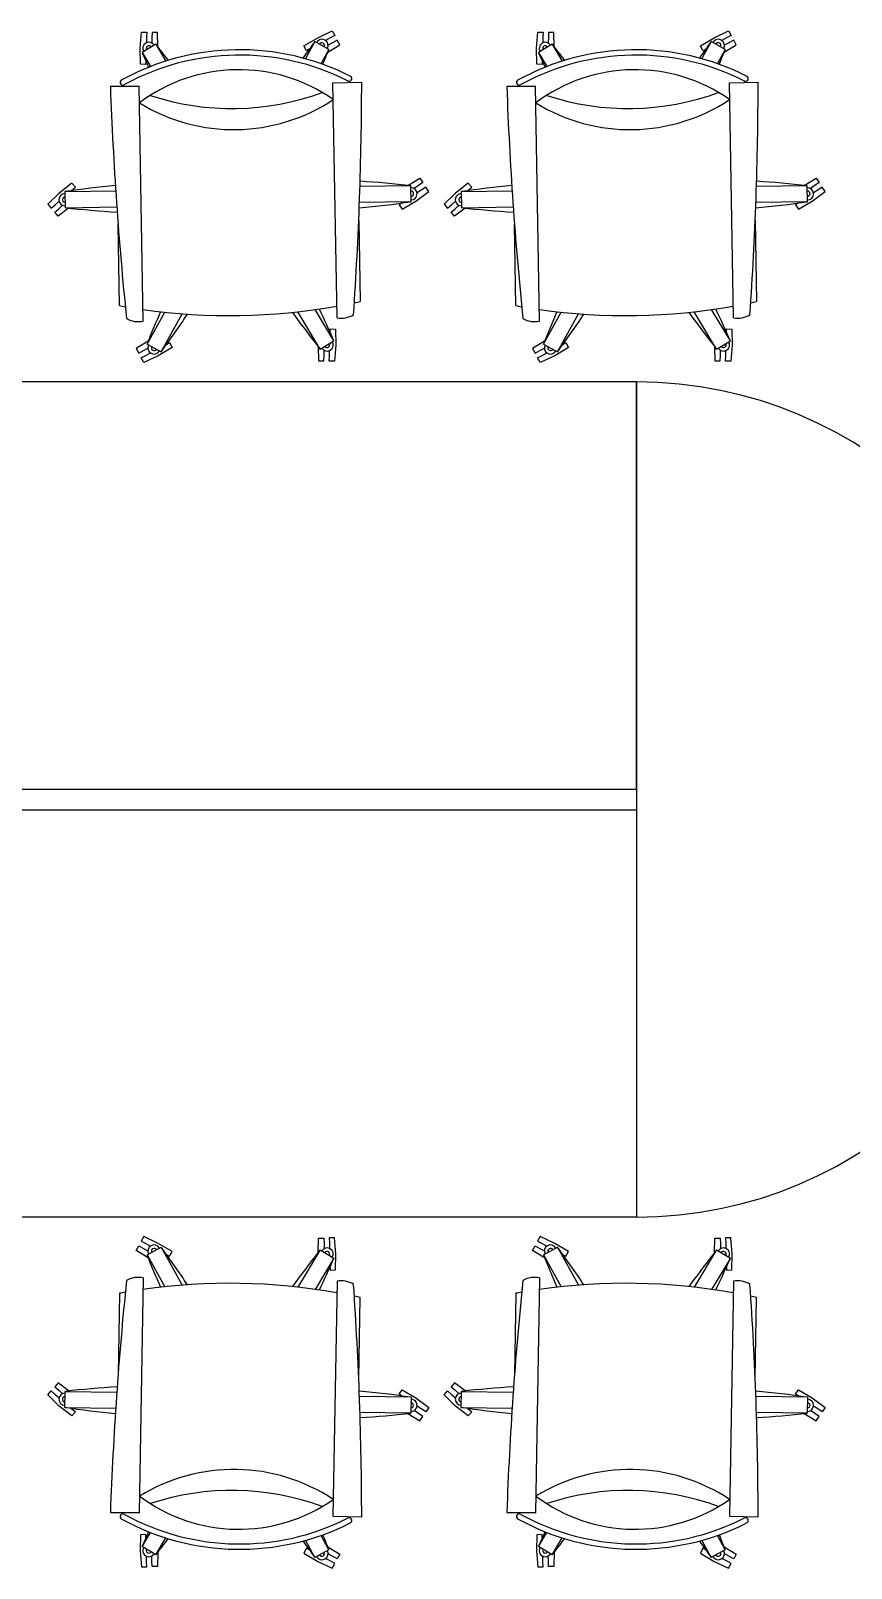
# Model space of a CAD drawing. Header units: millimetres. Extents: x 10079 to 35171, y 5151 to 19853.
# Drawn here: x 28646 to 30257, y 5381 to 8400 of the extents above; entities that cross this region are included whole.
import ezdxf

# ---------------------------------------------------------------- set-up
doc = ezdxf.new("R2010")
doc.units = ezdxf.units.MM

msp = doc.modelspace()

# ---------------------------------------------------------------- linework, layer by layer
at = {"color": 18, "linetype": 'ByBlock', "lineweight": -2, "true_color": 0x000000}
for p, q in [((28860.9, 8365.6), (28863.3, 8397.1)), ((28863.3, 8397.1), (28873.8, 8396.8)), ((28873.8, 8396.8), (28873.5, 8386.3)), ((28884.3, 8396.5), (28884, 8386)), ((28894.8, 8396.2), (28884.3, 8396.5)), ((28895.4, 8368.5), (28894.8, 8396.2)), ((29209.5, 8386.2), (29237.9, 8399.8)), ((29237.9, 8399.8), (29242.9, 8390.5)), ((29639.1, 8365.6), (29641.6, 8397.1)), ((29641.6, 8397.1), (29652.1, 8396.8)), ((29652.1, 8396.8), (29651.8, 8386.3)), ((29662.6, 8396.5), (29662.3, 8386)), ((29673.1, 8396.2), (29662.6, 8396.5)), ((29673.7, 8368.5), (29673.1, 8396.2)), ((29987.7, 8386.2), (30016.2, 8399.8)), ((30016.2, 8399.8), (30021.2, 8390.5)), ((28861.5, 8334.1), (28860.9, 8365.6)), ((28891.7, 8373.2), (28864.7, 8357)), ((28873.5, 8386.3), (28873.2, 8376.1)), ((28884, 8386), (28883.7, 8375.8)), ((28891.7, 8373.2), (28911.5, 8340.3)), ((29182.5, 8369.9), (29209.5, 8386.2)), ((29187.5, 8360.6), (29182.5, 8369.9)), ((29203.9, 8378.6), (29185.3, 8345)), ((29192.9, 8363.5), (29187.5, 8360.6)), ((29231.5, 8363.3), (29203.9, 8378.6)), ((29231.5, 8363.3), (29216, 8335.3)), ((29233.7, 8385.6), (29224.8, 8380.7)), ((29229.3, 8357.7), (29252.9, 8372.1)), ((29238.7, 8376.3), (29229.8, 8371.5)), ((29242.9, 8390.5), (29233.7, 8385.6)), ((29247.9, 8381.3), (29238.7, 8376.3)), ((29252.9, 8372.1), (29247.9, 8381.3)), ((29639.8, 8334.1), (29639.1, 8365.6)), ((29669.9, 8373.2), (29642.9, 8357)), ((29651.8, 8386.3), (29651.5, 8376.1)), ((29662.3, 8386), (29662, 8375.8)), ((29669.9, 8373.2), (29689.7, 8340.3)), ((29960.8, 8369.9), (29987.7, 8386.2)), ((29965.8, 8360.6), (29960.8, 8369.9)), ((29982.2, 8378.6), (29963.5, 8345)), ((29971.2, 8363.5), (29965.8, 8360.6)), ((30009.7, 8363.3), (29982.2, 8378.6)), ((30009.7, 8363.3), (29994.2, 8335.3)), ((30012, 8385.6), (30003, 8380.7)), ((30007.5, 8357.7), (30031.2, 8372.1)), ((30016.9, 8376.3), (30008, 8371.5)), ((30021.2, 8390.5), (30012, 8385.6)), ((30026.2, 8381.3), (30016.9, 8376.3)), ((30031.2, 8372.1), (30026.2, 8381.3)), ((28872, 8333.8), (28861.5, 8334.1)), ((28864.7, 8357), (28881.2, 8329.6)), ((28872.2, 8340), (28872, 8333.8)), ((29650.3, 8333.8), (29639.8, 8334.1)), ((29642.9, 8357), (29659.4, 8329.6)), ((29650.5, 8340), (29650.3, 8333.8)), ((28858.9, 8291.2), (28802.5, 8290.2)), ((28802.5, 8290.2), (28858.9, 8291.2)), ((28866.9, 7829.8), (28858.9, 8291.2)), ((29239.5, 8297.7), (29295.9, 8298.7)), ((29247.4, 7836.3), (29239.5, 8297.7)), ((29637.2, 8291.2), (29580.8, 8290.2)), ((29580.8, 8290.2), (29637.2, 8291.2)), ((29645.1, 7829.8), (29637.2, 8291.2)), ((30017.7, 8297.7), (30074.2, 8298.7)), ((30025.7, 7836.3), (30017.7, 8297.7)), ((28726.8, 8100.7), (28702.1, 8081.2)), ((28725.8, 8085.9), (28733.7, 8092.8)), ((28733.7, 8092.8), (28726.8, 8100.7)), ((29392.3, 8095.6), (29292.5, 8093.9)), ((29386.3, 8096.2), (29410, 8110.4)), ((29392.8, 8064.1), (29392.3, 8095.6)), ((29407.1, 8095.8), (29398.7, 8090.2)), ((29415.9, 8101.6), (29407.1, 8095.8)), ((29410, 8110.4), (29415.9, 8101.6)), ((29421.7, 8092.9), (29412.9, 8087.1)), ((29427.5, 8084.1), (29421.7, 8092.9)), ((29505.1, 8100.7), (29480.3, 8081.2)), ((29504.1, 8085.9), (29512, 8092.8)), ((29512, 8092.8), (29505.1, 8100.7)), ((30170.5, 8095.6), (30070.8, 8093.9)), ((30164.6, 8096.2), (30188.3, 8110.4)), ((30171.1, 8064.1), (30170.5, 8095.6)), ((30185.4, 8095.8), (30176.9, 8090.2)), ((30194.1, 8101.6), (30185.4, 8095.8)), ((30188.3, 8110.4), (30194.1, 8101.6)), ((30199.9, 8092.9), (30191.2, 8087.1)), ((30205.7, 8084.1), (30199.9, 8092.9)), ((28702.1, 8081.2), (28679.4, 8059.3)), ((28694.2, 8058.3), (28701.8, 8065)), ((28713.2, 8083.9), (28812.9, 8085.6)), ((28713.2, 8083.9), (28713.7, 8052.4)), ((28725.6, 8085.7), (28725.8, 8085.9)), ((29392.8, 8064.1), (29291.4, 8062.3)), ((29374.3, 8061.4), (29369.2, 8058)), ((29375, 8049.3), (29402.1, 8065.4)), ((29402.1, 8065.4), (29427.5, 8084.1)), ((29412.9, 8087.1), (29404.5, 8081.5)), ((29480.3, 8081.2), (29457.6, 8059.3)), ((29472.4, 8058.3), (29480.1, 8065)), ((29491.4, 8083.9), (29591.2, 8085.6)), ((29491.4, 8083.9), (29492, 8052.4)), ((29503.8, 8085.7), (29504.1, 8085.9)), ((30171.1, 8064.1), (30069.7, 8062.3)), ((30152.6, 8061.4), (30147.5, 8058)), ((30153.3, 8049.3), (30180.4, 8065.4)), ((30180.4, 8065.4), (30205.7, 8084.1)), ((30191.2, 8087.1), (30182.7, 8081.5)), ((28679.4, 8059.3), (28686.3, 8051.4)), ((28686.3, 8051.4), (28694.2, 8058.3)), ((28693.2, 8043.5), (28701.1, 8050.4)), ((28700.1, 8035.6), (28693.2, 8043.5)), ((28720.5, 8051.7), (28700.1, 8035.6)), ((28701.1, 8050.4), (28708.7, 8057.1)), ((28713.7, 8052.4), (28815.1, 8054.2)), ((29369.2, 8058), (29375, 8049.3)), ((29457.6, 8059.3), (29464.5, 8051.4)), ((29464.5, 8051.4), (29472.4, 8058.3)), ((29471.4, 8043.5), (29479.3, 8050.4)), ((29478.3, 8035.6), (29471.4, 8043.5)), ((29498.7, 8051.7), (29478.3, 8035.6)), ((29479.3, 8050.4), (29487, 8057.1)), ((29492, 8052.4), (29593.3, 8054.2)), ((30147.5, 8058), (30153.3, 8049.3)), ((28820.4, 7860), (28817.6, 8019.2)), ((29290.1, 8027.3), (29292.8, 7868.1)), ((29598.6, 7860), (29595.9, 8019.2)), ((30068.3, 8027.3), (30071.1, 7868.1)), ((29241.3, 7791), (29204.6, 7852.2)), ((30019.6, 7791), (29982.8, 7852.2)), ((28874.5, 7784.7), (28909.1, 7847.1)), ((28902, 7769.4), (28943.4, 7844)), ((29214.3, 7774.8), (29170.4, 7847.8)), ((29652.8, 7784.7), (29687.4, 7847.1)), ((29680.3, 7769.4), (29721.7, 7844)), ((29992.6, 7774.8), (29948.7, 7847.8)), ((28876.7, 7790.3), (28853.1, 7775.9)), ((29214.3, 7774.8), (29241.3, 7791)), ((29233.8, 7808), (29234, 7814.2)), ((29234, 7814.2), (29244.4, 7813.9)), ((29244.4, 7813.9), (29245.1, 7782.4)), ((29655, 7790.3), (29631.3, 7775.9)), ((29992.6, 7774.8), (30019.6, 7791)), ((30012, 7808), (30012.2, 7814.2)), ((30012.2, 7814.2), (30022.7, 7813.9)), ((30022.7, 7813.9), (30023.4, 7782.4)), ((28853.1, 7775.9), (28858.1, 7766.7)), ((28858.1, 7766.7), (28867.3, 7771.7)), ((28863, 7757.5), (28872.3, 7762.4)), ((28867.3, 7771.7), (28876.2, 7776.5)), ((28896.5, 7761.8), (28868, 7748.2)), ((28872.3, 7762.4), (28881.2, 7767.3)), ((28874.5, 7784.7), (28902, 7769.4)), ((28923.5, 7778.1), (28896.5, 7761.8)), ((28913, 7784.5), (28918.5, 7787.4)), ((28918.5, 7787.4), (28923.5, 7778.1)), ((29210.6, 7779.5), (29211.2, 7751.8)), ((29221.7, 7751.5), (29222, 7762)), ((29222, 7762), (29222.2, 7772.2)), ((29232.2, 7751.2), (29232.5, 7761.7)), ((29232.5, 7761.7), (29232.7, 7771.9)), ((29245.1, 7782.4), (29242.7, 7750.9)), ((29631.3, 7775.9), (29636.3, 7766.7)), ((29636.3, 7766.7), (29645.6, 7771.7)), ((29641.3, 7757.5), (29650.5, 7762.4)), ((29645.6, 7771.7), (29654.5, 7776.5)), ((29674.8, 7761.8), (29646.3, 7748.2)), ((29650.5, 7762.4), (29659.5, 7767.3)), ((29652.8, 7784.7), (29680.3, 7769.4)), ((29701.7, 7778.1), (29674.8, 7761.8)), ((29691.3, 7784.5), (29696.7, 7787.4)), ((29696.7, 7787.4), (29701.7, 7778.1)), ((29988.8, 7779.5), (29989.4, 7751.8)), ((29999.9, 7751.5), (30000.2, 7762)), ((30000.2, 7762), (30000.5, 7772.2)), ((30010.4, 7751.2), (30010.7, 7761.7)), ((30010.7, 7761.7), (30011, 7771.9)), ((30023.4, 7782.4), (30020.9, 7750.9)), ((28868, 7748.2), (28863, 7757.5)), ((29211.2, 7751.8), (29221.7, 7751.5)), ((29242.7, 7750.9), (29232.2, 7751.2)), ((29646.3, 7748.2), (29641.3, 7757.5)), ((29989.4, 7751.8), (29999.9, 7751.5)), ((30020.9, 7750.9), (30010.4, 7751.2)), ((28853.1, 6004.8), (28858.1, 6014.1)), ((28858.1, 6014.1), (28867.3, 6009.1)), ((28868, 6032.5), (28863, 6023.3)), ((28863, 6023.3), (28872.3, 6018.3)), ((28867.3, 6009.1), (28876.2, 6004.3)), ((28896.5, 6018.9), (28868, 6032.5)), ((28872.3, 6018.3), (28881.2, 6013.5)), ((28874.5, 5996.1), (28902, 6011.4)), ((28923.5, 6002.6), (28896.5, 6018.9)), ((28902, 6011.4), (28943.4, 5936.8)), ((29210.6, 6001.3), (29211.2, 6028.9)), ((29211.2, 6028.9), (29221.7, 6029.2)), ((29221.7, 6029.2), (29222, 6018.7)), ((29222, 6018.7), (29222.2, 6008.6)), ((29242.7, 6029.8), (29232.2, 6029.5)), ((29232.2, 6029.5), (29232.5, 6019)), ((29232.5, 6019), (29232.7, 6008.9)), ((29245.1, 5998.4), (29242.7, 6029.8)), ((29631.3, 6004.8), (29636.3, 6014.1)), ((29636.3, 6014.1), (29645.6, 6009.1)), ((29646.3, 6032.5), (29641.3, 6023.3)), ((29641.3, 6023.3), (29650.5, 6018.3)), ((29645.6, 6009.1), (29654.5, 6004.3)), ((29674.8, 6018.9), (29646.3, 6032.5)), ((29650.5, 6018.3), (29659.5, 6013.5)), ((29652.8, 5996.1), (29680.3, 6011.4)), ((29701.7, 6002.6), (29674.8, 6018.9)), ((29680.3, 6011.4), (29721.7, 5936.8)), ((29988.8, 6001.3), (29989.4, 6028.9)), ((29989.4, 6028.9), (29999.9, 6029.2)), ((29999.9, 6029.2), (30000.2, 6018.7)), ((30000.2, 6018.7), (30000.5, 6008.6)), ((30020.9, 6029.8), (30010.4, 6029.5)), ((30010.4, 6029.5), (30010.7, 6019)), ((30010.7, 6019), (30011, 6008.9)), ((30023.4, 5998.4), (30020.9, 6029.8)), ((28876.7, 5990.5), (28853.1, 6004.8)), ((28874.5, 5996.1), (28909.1, 5933.6)), ((28913, 5996.3), (28918.5, 5993.4)), ((28918.5, 5993.4), (28923.5, 6002.6)), ((29214.3, 6006), (29170.4, 5932.9)), ((29241.3, 5989.8), (29204.6, 5928.6)), ((29214.3, 6006), (29241.3, 5989.8)), ((29244.4, 5966.8), (29245.1, 5998.4)), ((29655, 5990.5), (29631.3, 6004.8)), ((29652.8, 5996.1), (29687.4, 5933.6)), ((29691.3, 5996.3), (29696.7, 5993.4)), ((29696.7, 5993.4), (29701.7, 6002.6)), ((29992.6, 6006), (29948.7, 5932.9)), ((30019.6, 5989.8), (29982.8, 5928.6)), ((29992.6, 6006), (30019.6, 5989.8)), ((30022.7, 5966.8), (30023.4, 5998.4)), ((28866.9, 5950.9), (28858.9, 5489.5)), ((29233.8, 5972.7), (29234, 5966.5)), ((29234, 5966.5), (29244.4, 5966.8)), ((29645.1, 5950.9), (29637.2, 5489.5)), ((30012, 5972.7), (30012.2, 5966.5)), ((30012.2, 5966.5), (30022.7, 5966.8)), ((28820.4, 5920.8), (28817.6, 5761.5)), ((29247.4, 5944.4), (29239.5, 5483)), ((29598.6, 5920.8), (29595.9, 5761.5)), ((30025.7, 5944.4), (30017.7, 5483)), ((29290.1, 5753.4), (29292.8, 5912.7)), ((30068.3, 5753.4), (30071.1, 5912.7)), ((28700.1, 5745.2), (28693.2, 5737.2)), ((28693.2, 5737.2), (28701.1, 5730.3)), ((28720.5, 5729.1), (28700.1, 5745.2)), ((29478.3, 5745.2), (29471.4, 5737.2)), ((29471.4, 5737.2), (29479.3, 5730.3)), ((29498.7, 5729.1), (29478.3, 5745.2)), ((28679.4, 5721.4), (28686.3, 5729.3)), ((28702.1, 5699.5), (28679.4, 5721.4)), ((28686.3, 5729.3), (28694.2, 5722.4)), ((28694.2, 5722.4), (28701.8, 5715.8)), ((28701.1, 5730.3), (28708.7, 5723.7)), ((28713.2, 5696.8), (28713.7, 5728.3)), ((28713.7, 5728.3), (28815.1, 5726.6)), ((29392.8, 5716.7), (29291.4, 5718.4)), ((29369.2, 5722.7), (29375, 5731.5)), ((29374.3, 5719.3), (29369.2, 5722.7)), ((29375, 5731.5), (29402.1, 5715.3)), ((29392.8, 5716.7), (29392.3, 5685.2)), ((29402.1, 5715.3), (29427.5, 5696.6)), ((29457.6, 5721.4), (29464.5, 5729.3)), ((29480.3, 5699.5), (29457.6, 5721.4)), ((29464.5, 5729.3), (29472.4, 5722.4)), ((29472.4, 5722.4), (29480.1, 5715.8)), ((29479.3, 5730.3), (29487, 5723.7)), ((29491.4, 5696.8), (29492, 5728.3)), ((29492, 5728.3), (29593.3, 5726.6)), ((30171.1, 5716.7), (30069.7, 5718.4)), ((30147.5, 5722.7), (30153.3, 5731.5)), ((30152.6, 5719.3), (30147.5, 5722.7)), ((30153.3, 5731.5), (30180.4, 5715.3)), ((30171.1, 5716.7), (30170.5, 5685.2)), ((30180.4, 5715.3), (30205.7, 5696.6)), ((28726.8, 5680), (28702.1, 5699.5)), ((28713.2, 5696.8), (28812.9, 5695.1)), ((28725.6, 5695), (28725.8, 5694.8)), ((28725.8, 5694.8), (28733.7, 5687.9)), ((28733.7, 5687.9), (28726.8, 5680)), ((29392.3, 5685.2), (29292.5, 5686.9)), ((29386.3, 5684.5), (29410, 5670.4)), ((29407.1, 5684.9), (29398.7, 5690.5)), ((29412.9, 5693.7), (29404.5, 5699.3)), ((29415.9, 5679.1), (29407.1, 5684.9)), ((29410, 5670.4), (29415.9, 5679.1)), ((29421.7, 5687.9), (29412.9, 5693.7)), ((29427.5, 5696.6), (29421.7, 5687.9)), ((29505.1, 5680), (29480.3, 5699.5)), ((29491.4, 5696.8), (29591.2, 5695.1)), ((29503.8, 5695), (29504.1, 5694.8)), ((29504.1, 5694.8), (29512, 5687.9)), ((29512, 5687.9), (29505.1, 5680)), ((30170.5, 5685.2), (30070.8, 5686.9)), ((30164.6, 5684.5), (30188.3, 5670.4)), ((30185.4, 5684.9), (30176.9, 5690.5)), ((30191.2, 5693.7), (30182.7, 5699.3)), ((30194.1, 5679.1), (30185.4, 5684.9)), ((30188.3, 5670.4), (30194.1, 5679.1)), ((30199.9, 5687.9), (30191.2, 5693.7)), ((30205.7, 5696.6), (30199.9, 5687.9)), ((28858.9, 5489.5), (28802.5, 5490.5)), ((28802.5, 5490.5), (28858.9, 5489.5)), ((29239.5, 5483), (29295.9, 5482)), ((29637.2, 5489.5), (29580.8, 5490.5)), ((29580.8, 5490.5), (29637.2, 5489.5)), ((30017.7, 5483), (30074.2, 5482)), ((28861.5, 5446.7), (28860.9, 5415.1)), ((28872, 5447), (28861.5, 5446.7)), ((28864.7, 5423.7), (28881.2, 5451.2)), ((28872.2, 5440.8), (28872, 5447)), ((28891.7, 5407.5), (28911.5, 5440.5)), ((29203.9, 5402.1), (29185.3, 5435.8)), ((29231.5, 5417.4), (29216, 5445.4)), ((29639.8, 5446.7), (29639.1, 5415.1)), ((29650.3, 5447), (29639.8, 5446.7)), ((29642.9, 5423.7), (29659.4, 5451.2)), ((29650.5, 5440.8), (29650.3, 5447)), ((29669.9, 5407.5), (29689.7, 5440.5)), ((29982.2, 5402.1), (29963.5, 5435.8)), ((30009.7, 5417.4), (29994.2, 5445.4)), ((28860.9, 5415.1), (28863.3, 5383.7)), ((28891.7, 5407.5), (28864.7, 5423.7)), ((28873.5, 5394.5), (28873.2, 5404.6)), ((28884, 5394.8), (28883.7, 5404.9)), ((28895.4, 5412.2), (28894.8, 5384.6)), ((29187.5, 5420.1), (29182.5, 5410.9)), ((29182.5, 5410.9), (29209.5, 5394.5)), ((29192.9, 5417.2), (29187.5, 5420.1)), ((29231.5, 5417.4), (29203.9, 5402.1)), ((29229.3, 5423), (29252.9, 5408.7)), ((29238.7, 5404.4), (29229.8, 5409.2)), ((29247.9, 5399.4), (29238.7, 5404.4)), ((29252.9, 5408.7), (29247.9, 5399.4)), ((29639.1, 5415.1), (29641.6, 5383.7)), ((29669.9, 5407.5), (29642.9, 5423.7)), ((29651.8, 5394.5), (29651.5, 5404.6)), ((29662.3, 5394.8), (29662, 5404.9)), ((29673.7, 5412.2), (29673.1, 5384.6)), ((29965.8, 5420.1), (29960.8, 5410.9)), ((29960.8, 5410.9), (29987.7, 5394.5)), ((29971.2, 5417.2), (29965.8, 5420.1)), ((30009.7, 5417.4), (29982.2, 5402.1)), ((30007.5, 5423), (30031.2, 5408.7)), ((30016.9, 5404.4), (30008, 5409.2)), ((30026.2, 5399.4), (30016.9, 5404.4)), ((30031.2, 5408.7), (30026.2, 5399.4)), ((28863.3, 5383.7), (28873.8, 5384)), ((28873.8, 5384), (28873.5, 5394.5)), ((28884.3, 5384.3), (28884, 5394.8)), ((28894.8, 5384.6), (28884.3, 5384.3)), ((29209.5, 5394.5), (29237.9, 5381)), ((29233.7, 5395.2), (29224.8, 5400)), ((29242.9, 5390.2), (29233.7, 5395.2)), ((29237.9, 5381), (29242.9, 5390.2)), ((29641.6, 5383.7), (29652.1, 5384)), ((29652.1, 5384), (29651.8, 5394.5)), ((29662.6, 5384.3), (29662.3, 5394.8)), ((29673.1, 5384.6), (29662.6, 5384.3)), ((29987.7, 5394.5), (30016.2, 5381)), ((30012, 5395.2), (30003, 5400)), ((30021.2, 5390.2), (30012, 5395.2)), ((30016.2, 5381), (30021.2, 5390.2))]:
    msp.add_line(p, q, dxfattribs=at)
at = {"color": 18, "linetype": 'ByBlock', "lineweight": -2, "ltscale": 0.7, "true_color": 0x000000}
for p, q in [((29835.3, 7710.4), (28235.3, 7710.4)), ((29835.3, 7710.4), (29835.3, 6070.4)), ((29835.3, 6910.4), (29835.3, 7710.4)), ((28235.3, 6910.4), (29835.3, 6910.4)), ((28235.3, 6870.4), (29835.3, 6870.4)), ((29835.3, 6870.4), (29835.3, 6070.4)), ((29835.3, 6070.4), (28235.3, 6070.4))]:
    msp.add_line(p, q, dxfattribs=at)
at = {"color": 18, "linetype": 'ByBlock', "lineweight": -2, "true_color": 0x000000}
for centre, radius, start, end in [((29056.3, 7881.1), 481.4, 63.0518, 118.9145), ((28878.2, 8365.1), 12.1, 30.9832, 210.9832), ((28878.2, 8365.1), 5.25, 30.9832, 210.9832), ((27418.5, 7204.3), 1880.6, 37.215, 38.431), ((30716.4, 7260.9), 1880.6, 143.5354, 144.7513), ((29217.7, 8371), 12.1, 330.9832, 150.9832), ((29217.7, 8371), 5.25, 330.9832, 150.9832), ((27482.5, 9054.7), 1880.6, 337.4678, 338.431), ((29834.6, 7881.1), 481.4, 63.0518, 118.9145), ((29656.4, 8365.1), 12.1, 30.9832, 210.9832), ((29656.4, 8365.1), 5.25, 30.9832, 210.9832), ((28196.7, 7204.3), 1880.6, 37.215, 38.431), ((31494.7, 7260.9), 1880.6, 143.5354, 144.7513), ((29996, 8371), 12.1, 330.9832, 150.9832), ((29996, 8371), 5.25, 330.9832, 150.9832), ((28260.8, 9054.7), 1880.6, 337.4678, 338.431), ((29056.3, 7881.1), 470.9, 63.276, 118.6904), ((30588.9, 9108), 1880.6, 203.5354, 204.4985), ((29834.6, 7881.1), 470.9, 63.276, 118.6904), ((31367.1, 9108), 1880.6, 203.5354, 204.4985), ((28826.9, 8298.5), 5.33, 129.6723, 308.0561), ((29054.3, 7999.6), 323.7, 54.9744, 126.992), ((29271.2, 8306.1), 5.33, 233.9103, 52.2941), ((29605.2, 8298.5), 5.33, 129.6723, 308.0561), ((29832.5, 7999.6), 323.7, 54.9744, 126.992), ((30049.5, 8306.1), 5.33, 233.9103, 52.2941), ((35588.4, 8533.7), 6790.3, 182.05496, 185.90909), ((29041.3, 8755.8), 508.8, 251.6221, 290.3443), ((22505.6, 8309.2), 6790.3, 356.05726, 359.9114), ((36366.7, 8533.7), 6790.3, 182.05496, 185.90909), ((29819.6, 8755.8), 508.8, 251.6221, 290.3443), ((23283.9, 8309.2), 6790.3, 356.05726, 359.9114), ((29044.7, 8558.7), 353, 238.3654, 303.601), ((29822.9, 8558.7), 353, 238.3654, 303.601), ((28988.9, 6223.6), 1880.6, 95.3902, 98.431), ((29180.5, 6226.9), 1880.6, 83.5354, 86.5762), ((29392.5, 8079.8), 12.1, 270.9832, 90.9832), ((29767.2, 6223.6), 1880.6, 95.3902, 98.431), ((29958.8, 6226.9), 1880.6, 83.5354, 86.5762), ((30170.8, 8079.8), 12.1, 270.9832, 90.9832), ((28713.5, 8068.2), 12.1, 90.9832, 270.9832), ((28713.5, 8068.2), 5.25, 90.9832, 270.9832), ((29117.1, 9924.4), 1880.6, 275.3082, 278.431), ((29392.5, 8079.8), 5.25, 270.9832, 90.9832), ((29491.7, 8068.2), 12.1, 90.9832, 270.9832), ((29491.7, 8068.2), 5.25, 90.9832, 270.9832), ((29895.3, 9924.4), 1880.6, 275.3082, 278.431), ((30170.8, 8079.8), 5.25, 270.9832, 90.9832), ((28925.5, 9921.1), 1880.6, 263.5354, 266.6581), ((29703.7, 9921.1), 1880.6, 263.5354, 266.6581), ((29036.4, 9038.3), 1197.9, 259.6091, 260.1659), ((29036.4, 9038.3), 1197.9, 261.8429, 280.1234), ((27517.1, 7040), 1880.6, 23.5354, 25.6262), ((29036.4, 9038.3), 1197.9, 281.8005, 282.3572), ((29814.7, 9038.3), 1197.9, 259.6091, 260.1659), ((29814.7, 9038.3), 1197.9, 261.8429, 280.1234), ((28295.4, 7040), 1880.6, 23.5354, 25.6262), ((29814.7, 9038.3), 1197.9, 281.8005, 282.3572), ((28856.7, 7873.5), 44.9, 239.9787, 283.1449), ((30623.4, 7093.3), 1880.6, 156.3401, 158.431), ((27389.6, 8887.1), 1880.6, 323.5354, 326.2828), ((30687.5, 8943.7), 1880.6, 215.6835, 218.431), ((29256.1, 7880.4), 44.9, 258.8214, 301.9876), ((29634.9, 7873.5), 44.9, 239.9787, 283.1449), ((31401.7, 7093.3), 1880.6, 156.3401, 158.431), ((28167.8, 8887.1), 1880.6, 323.5354, 326.2828), ((31465.8, 8943.7), 1880.6, 215.6835, 218.431), ((30034.4, 7880.4), 44.9, 258.8214, 301.9876), ((29227.8, 7782.9), 12.1, 210.9832, 30.9832), ((30006.1, 7782.9), 12.1, 210.9832, 30.9832), ((28888.3, 7777), 12.1, 150.9832, 330.9832), ((28888.3, 7777), 5.25, 150.9832, 330.9832), ((29227.8, 7782.9), 5.25, 210.9832, 30.9832), ((29666.5, 7777), 12.1, 150.9832, 330.9832), ((29666.5, 7777), 5.25, 150.9832, 330.9832), ((30006.1, 7782.9), 5.25, 210.9832, 30.9832), ((28888.3, 6003.7), 12.1, 29.0168, 209.0168), ((28888.3, 6003.7), 5.25, 29.0168, 209.0168), ((27389.6, 4893.6), 1880.6, 33.7172, 36.4646), ((29227.8, 5997.9), 12.1, 329.0168, 149.0168), ((29666.5, 6003.7), 12.1, 29.0168, 209.0168), ((29666.5, 6003.7), 5.25, 29.0168, 209.0168), ((28167.8, 4893.6), 1880.6, 33.7172, 36.4646), ((30006.1, 5997.9), 12.1, 329.0168, 149.0168), ((30623.4, 6687.4), 1880.6, 201.569, 203.6599), ((30687.5, 4837), 1880.6, 141.569, 144.3165), ((27517.1, 6740.7), 1880.6, 334.3738, 336.4646), ((29227.8, 5997.9), 5.25, 329.0168, 149.0168), ((31401.7, 6687.4), 1880.6, 201.569, 203.6599), ((31465.8, 4837), 1880.6, 141.569, 144.3165), ((28295.4, 6740.7), 1880.6, 334.3738, 336.4646), ((30006.1, 5997.9), 5.25, 329.0168, 149.0168), ((28856.7, 5907.2), 44.9, 76.8551, 120.0213), ((29634.9, 5907.2), 44.9, 76.8551, 120.0213), ((35588.4, 5247), 6790.3, 174.09091, 177.94504), ((29036.4, 4742.5), 1197.9, 99.8341, 100.3909), ((29036.4, 4742.5), 1197.9, 79.8766, 98.1571), ((29256.1, 5900.4), 44.9, 58.0124, 101.1786), ((22505.6, 5471.5), 6790.3, 0.0886, 3.94274), ((36366.7, 5247), 6790.3, 174.09091, 177.94504), ((29814.7, 4742.5), 1197.9, 99.8341, 100.3909), ((29814.7, 4742.5), 1197.9, 79.8766, 98.1571), ((30034.4, 5900.4), 44.9, 58.0124, 101.1786), ((23283.9, 5471.5), 6790.3, 0.0886, 3.94274), ((29036.4, 4742.5), 1197.9, 77.6428, 78.1995), ((29814.7, 4742.5), 1197.9, 77.6428, 78.1995), ((28925.5, 3859.6), 1880.6, 93.3419, 96.4646), ((29703.7, 3859.6), 1880.6, 93.3419, 96.4646), ((28713.5, 5712.6), 12.1, 89.0168, 269.0168), ((28713.5, 5712.6), 5.25, 89.0168, 269.0168), ((29117.1, 3856.3), 1880.6, 81.569, 84.6918), ((29392.5, 5700.9), 12.1, 269.0168, 89.0168), ((29392.5, 5700.9), 5.25, 269.0168, 89.0168), ((29491.7, 5712.6), 12.1, 89.0168, 269.0168), ((29491.7, 5712.6), 5.25, 89.0168, 269.0168), ((29895.3, 3856.3), 1880.6, 81.569, 84.6918), ((30170.8, 5700.9), 12.1, 269.0168, 89.0168), ((30170.8, 5700.9), 5.25, 269.0168, 89.0168), ((28988.9, 7557.2), 1880.6, 261.569, 264.6098), ((29180.5, 7553.9), 1880.6, 273.4238, 276.4646), ((29767.2, 7557.2), 1880.6, 261.569, 264.6098), ((29958.8, 7553.9), 1880.6, 273.4238, 276.4646), ((29044.7, 5222), 353, 56.399, 121.6346), ((29822.9, 5222), 353, 56.399, 121.6346), ((29041.3, 5025), 508.8, 69.6557, 108.3779), ((29819.6, 5025), 508.8, 69.6557, 108.3779), ((29054.3, 5781.2), 323.7, 233.008, 305.0256), ((29832.5, 5781.2), 323.7, 233.008, 305.0256), ((28826.9, 5482.3), 5.33, 51.9439, 230.3277), ((29056.3, 5899.6), 481.4, 241.0855, 296.9482), ((29056.3, 5899.6), 470.9, 241.3096, 296.724), ((29271.2, 5474.7), 5.33, 307.7059, 126.0897), ((29605.2, 5482.3), 5.33, 51.9439, 230.3277), ((29834.6, 5899.6), 481.4, 241.0855, 296.9482), ((29834.6, 5899.6), 470.9, 241.3096, 296.724), ((30049.5, 5474.7), 5.33, 307.7059, 126.0897), ((30588.9, 4672.7), 1880.6, 155.5015, 156.4646), ((27418.5, 6576.5), 1880.6, 321.569, 322.785), ((30716.4, 6519.9), 1880.6, 215.2487, 216.4646), ((27482.5, 4726.1), 1880.6, 21.569, 22.5322), ((31367.1, 4672.7), 1880.6, 155.5015, 156.4646), ((28196.7, 6576.5), 1880.6, 321.569, 322.785), ((31494.7, 6519.9), 1880.6, 215.2487, 216.4646), ((28260.8, 4726.1), 1880.6, 21.569, 22.5322), ((28878.2, 5415.6), 12.1, 149.0168, 329.0168), ((28878.2, 5415.6), 5.25, 149.0168, 329.0168), ((29217.7, 5409.8), 12.1, 209.0168, 29.0168), ((29217.7, 5409.8), 5.25, 209.0168, 29.0168), ((29656.4, 5415.6), 12.1, 149.0168, 329.0168), ((29656.4, 5415.6), 5.25, 149.0168, 329.0168), ((29996, 5409.8), 12.1, 209.0168, 29.0168), ((29996, 5409.8), 5.25, 209.0168, 29.0168)]:
    msp.add_arc(centre, radius, start, end, dxfattribs=at)
at = {"color": 18, "linetype": 'ByBlock', "lineweight": -2, "ltscale": 0.7, "true_color": 0x000000}
msp.add_arc((29835.3, 6890.4), 820, 270, 90, dxfattribs=at)

doc.saveas('drawing.dxf')
